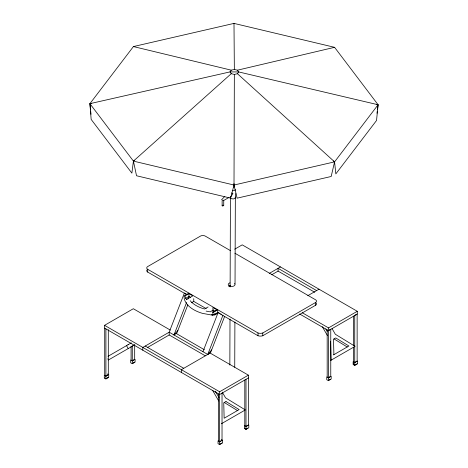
<?xml version="1.0" encoding="UTF-8"?>
<svg xmlns="http://www.w3.org/2000/svg" width="468" height="468" viewBox="0 0 468 468"><rect width="100%" height="100%" fill="white"/><g stroke="black" fill="none" stroke-linecap="round" stroke-linejoin="round"><path stroke-width="0.7" d="M223.733 200.456L223.733 205.505L222.774 206.043L222.136 205.785L222.142 200.737L222.791 200.07L223.733 200.456L229.092 197.42M234.006 183.573L234.006 185.03L237.106 198.157L331.18 176.489L334.579 161.864L378.097 104.756L334.573 47.321L233.994 23.4L133.421 46.566L89.903 103.674L91.161 119.404L131.871 173.131L133.427 161.109L231.256 73.687L234.345 74.441L237.44 73.71L238.703 71.937L378.097 104.756L376.541 120.475L335.837 173.891L334.579 161.864L237.44 73.71M229.841 365.069L230.004 319.077M230.121 286.948L230.437 197.876L231.648 198.765L233.585 198.923L235.117 198.245L235.854 193.553M234.345 74.441L234.006 185.03L230.607 198.134L136.527 175.757L133.427 161.109L89.903 103.674L229.987 71.902L238.703 71.937L237.44 70.188L234.345 69.439L231.256 70.165L133.421 46.566M234.737 367.251L234.901 321.984M235.035 284.017L235.345 197.139M376.997 113.238L377.272 111.121M377.454 109.705L378.097 104.756L376.646 104.586M184.415 292.962L169.194 332.198L169.194 334.971L205.212 355.762M187.814 304.867L176.875 333.064L173.985 334.971L186.586 302.492M187.902 299.111L188.949 296.408M202.948 351.684L218.17 312.448L219.369 313.139M222.967 315.216L207.739 354.457L169.194 332.198L142.822 347.426L142.822 350.193M224.693 316.304L210.629 352.55L207.739 354.457L211.676 349.848M231.894 195.197L232.918 193.489L231.607 192.951M231.256 70.165L229.987 71.902L231.256 73.687M173.985 334.971L177.922 330.361M221.528 199.807L224.833 196.396M222.136 205.785L222.786 205.113L223.733 205.505M134.614 160.249L133.427 161.109L234.006 185.03L334.579 161.864L333.409 161.004M234.714 249.187L242.219 244.852L357.283 311.29L357.283 314.057L328.518 330.665L299.666 314.005M248.397 377.928L219.632 394.536L104.563 328.103L104.563 325.336L133.327 308.728L170.334 330.092M188.949 293.114L184.152 295.881C183.655 299.163 185.363 302.199 187.393 304.633A33.901 19.574 0 0 0 202.556 313.39L212.922 315.256L217.714 312.489L257.997 335.743A4.838 2.79 0 0 0 262.788 335.743L315.526 305.294A3.393 1.96 0 0 0 316.064 302.931M186.399 299.579L192.798 295.881L188.949 293.658L184.878 296.01L186.434 299.555M185.457 298.438L188.949 296.425L190.599 297.379M191.383 302.778L193.74 301.415L206.248 308.64M127.951 344.811L128.337 344.588M107.997 356.335L131.309 342.874M229.49 286.41L230.724 285.696M134.802 344.776L108.459 359.98L107.78 358.81M208.125 306.955L204.586 308.997L204.071 308.868A30.508 17.614 0 0 1 190.429 300.988L190.207 300.69M269.246 273.429L280.478 266.941M271.773 274.739L278.08 271.095L314.73 292.254M147.742 347.35L169.194 334.971M210.027 311.94L212.922 310.266L215.122 311.536M212.7 312.074L216.772 309.722L212.922 307.499L212.922 310.266M104.715 328.191L104.715 375.248L105.914 375.939L108.307 374.558L108.307 329.671M131.081 346.267L131.081 360.021L132.28 360.717L134.679 359.33L134.679 344.852M105.914 376.178L108.722 374.558L108.722 377.325L105.914 378.945L104.3 378.015L104.3 375.248L105.914 376.178L105.914 378.945M132.28 360.951L135.088 359.33L135.088 362.097L132.28 363.718L130.671 362.794L130.671 360.021L132.28 360.951L132.28 363.718M215.251 314.402L217.047 313.367M213.578 314.367L214.648 314.987L217.456 313.367M108.307 377.325L105.914 378.706L104.715 378.015M132.883 363.139L134.679 362.097M307.798 295.682L319.024 289.201M230.461 250.643L205.253 236.094A3.393 1.96 0 0 0 200.462 236.094L147.718 266.544A3.393 1.96 0 0 0 147.718 269.311L257.997 332.976A4.838 2.79 0 0 0 262.788 332.976L315.526 302.527A3.393 1.96 0 0 0 315.526 299.76L234.872 253.194M302.176 312.688L328.518 327.898L357.283 311.29M104.563 325.336L219.632 391.769L248.397 375.16L248.397 424.985L245.998 426.371L244.799 425.681L244.799 380.069M356.534 314.315L354.738 315.356L354.738 362.413L353.539 361.717M333.45 354.914L348.912 345.992L335.737 337.937L333.508 339.224L333.895 354.656M330.677 360.43L355.083 346.338L335.328 334.257L332.058 328.6M221.352 423.768L245.326 409.927L225.564 397.847L222.294 392.184M328.366 377.635L330.765 376.254L330.765 329.197L328.366 330.578L328.366 377.635L327.173 376.945L327.173 329.887M354.738 362.413L357.137 361.027L357.137 313.969M328.366 377.875L331.174 376.254L331.174 379.021L328.366 380.642L326.758 379.712L326.758 376.945L328.366 377.875L328.366 380.642M354.738 362.647L357.546 361.027L357.546 363.794L354.738 365.414L353.129 364.49L353.129 361.717L354.738 362.647L354.738 365.414M218.433 393.845L218.433 440.903L219.632 441.593L222.031 440.212L222.031 393.155M219.632 441.833L222.44 440.212L222.44 442.98L219.632 444.6L218.024 443.67L218.024 440.903L219.632 441.833L219.632 444.6M245.998 426.605L248.806 424.985L248.806 427.752L245.998 429.378L244.39 428.448L244.39 425.681L245.998 426.605L245.998 429.378M328.969 380.057L330.168 379.367M357.137 363.794L354.738 365.18L353.539 364.49L353.539 347.238M219.632 444.36L222.031 442.98M247.8 428.103L245.998 429.138L244.799 428.448M230.285 196.741L231.473 196.069M233.707 187.089L234.731 186.633M235.749 189.751L234.029 190.523L232.573 190.417M237.44 70.188L334.573 47.321M91.354 103.516L89.903 103.674L90.57 110.044M211.431 314.695L212.7 314.841M209.518 311.706L206.119 311.097M316.625 290.581L278.08 268.328L278.08 271.095M185.018 293.307L186.217 293.998M220.568 313.835L221.768 314.525M147.18 269.714A3.393 1.96 0 0 0 147.718 272.078L186.791 294.635M214.116 311.91L213.039 311.29L213.039 312.671M176.015 333.368L204.452 349.789M248.397 375.16L210.138 353.071L181.373 369.679L181.373 372.446M145.22 346.039L183.766 368.298M107.646 373.938L108.722 374.558M221.364 439.592L222.44 440.212M334.041 338.914L347.215 346.969M224.283 402.503L237.457 410.553M325.81 328.852L327.261 331.367M322.3 326.682L327.384 335.492M215.321 391.178L218.954 397.472M212.536 390.271L218.714 400.965M126.524 345.636L128.22 348.572M90.722 111.46L91.014 114.286M330.642 341.371L331.11 360.179M233.994 23.4L234.345 69.439M353.539 316.111L353.539 345.793M328.518 327.898L328.518 330.665M315.526 302.527L315.526 305.294M262.788 332.976L262.788 335.743M257.997 332.976L257.997 335.743M245.998 379.314L245.998 426.371M219.632 391.769L219.632 441.593M217.714 312.489L217.714 309.722L212.922 312.489L212.922 315.256M214.648 313.601L214.648 314.987M213.449 309.839L213.449 311.29M193.74 298.648L193.74 301.415M188.949 293.658L188.949 296.425M147.718 269.311L147.718 272.078M132.28 345.513L132.28 360.717M105.914 328.881L105.914 375.939M228.688 286.322A3.393 1.96 0 0 1 229.928 285.609M234.562 283.555A3.393 1.96 0 0 1 233.321 286.229A3.393 1.96 0 0 1 228.688 285.515A3.393 1.96 0 0 1 229.928 282.842M225.98 401.526L223.751 402.808L224.137 418.246L239.154 409.576L225.98 401.526"/></g></svg>
